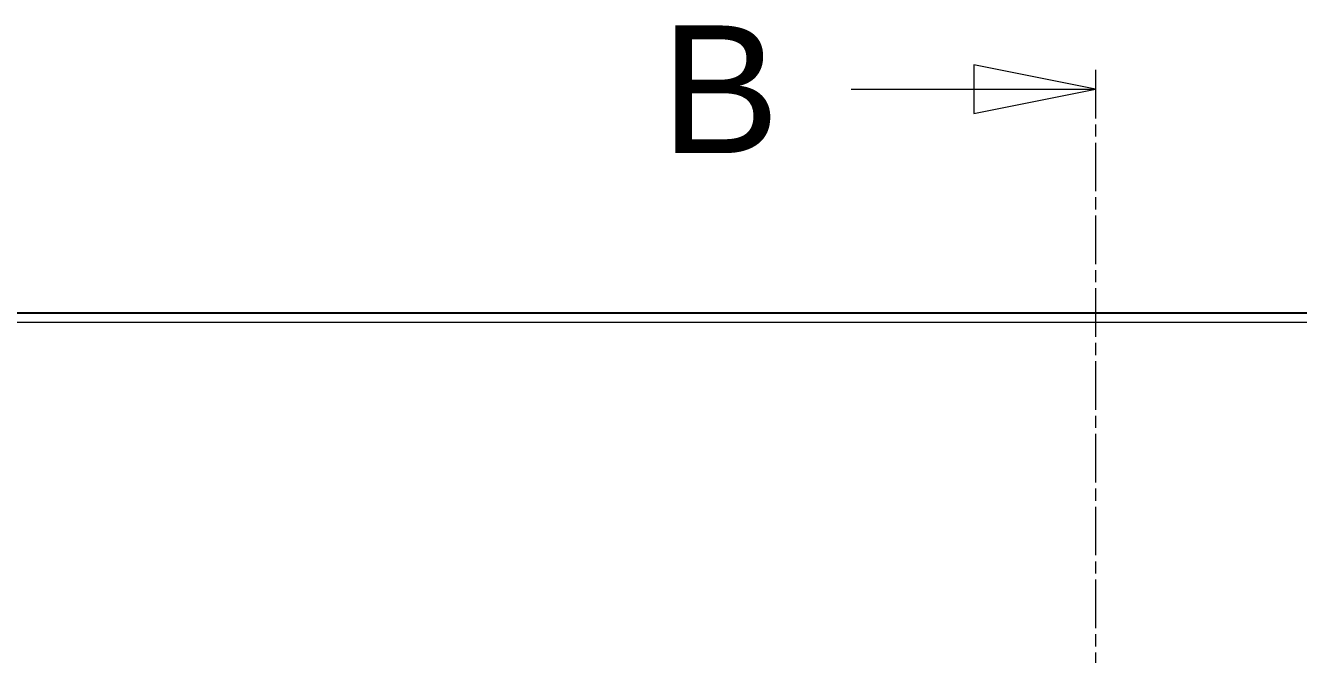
# Model space of a CAD drawing. Header units: millimetres. Extents: x 0 to 1486, y 0 to 1051.
# Drawn here: x 919 to 984.4, y 413.4 to 445.8 of the extents above; entities that cross this region are included whole.
import ezdxf

# ---------------------------------------------------------------- set-up
doc = ezdxf.new("R2010")
doc.units = ezdxf.units.MM
doc.header["$LTSCALE"] = 1.25
doc.linetypes.add('CHAIN', pattern=[0.3543, 0.2362, -0.0295, 0.0591, -0.0295])
doc.linetypes.add('LONG_DASH_DOTTED', pattern=[0.3001, 0.2362, -0.0295, 0.0049, -0.0295])
for name, color, linetype, lineweight, true_color in [('Schnittansichtslinien(DIN)', 7, 'LONG_DASH_DOTTED', 9, 0x262659), ('Sichtbare Kanten(DIN)', 7, 'Continuous', 25, 0x262659), ('Sichtbare tangentiale Kanten(DIN)', 7, 'Continuous', 15, 0x1a1a3e)]:
    doc.layers.add(name, color=color, linetype=linetype, lineweight=lineweight, true_color=true_color)
doc.styles.add('Aktuell-DINGroßer Text', font='arial.ttf')

# ---------------------------------------------------------------- blocks, each defined once
blk = doc.blocks.new('2DTransSchnitt0')
at = {"layer": 'Schnittansichtslinien(DIN)', "linetype": 'Continuous'}
for p, q in [((779.182, 354), (774.182, 355)), ((774.182, 355), (774.182, 353)), ((769.151, 354), (774.182, 354)), ((774.182, 354), (779.182, 354)), ((774.182, 353), (779.182, 354))]:
    blk.add_line(p, q, dxfattribs=at)
at = {"layer": 'Schnittansichtslinien(DIN)', "linetype": 'CHAIN', "ltscale": 6.761361}
blk.add_line((779.182, 354.798), (779.182, 108.856), dxfattribs=at)
at = {"layer": 'Schnittansichtslinien(DIN)', "linetype": 'Continuous', "lineweight": 20}
blk.add_line((779.182, 354.798), (779.182, 353.202), dxfattribs=at)
at = {"layer": 'Schnittansichtslinien(DIN)', "linetype": 'Continuous', "flags": 128}
blk.add_lwpolyline([(774.182, 353), (779.182, 354), (774.182, 355), (774.182, 353)], dxfattribs=at)
at = {"layer": 'Schnittansichtslinien(DIN)'}
blk.add_solid([(774.182, 353), (779.182, 354), (774.182, 355), (774.182, 353)], dxfattribs=at)
at = {"layer": 'Schnittansichtslinien(DIN)', "insert": (761.319, 351.375), "char_height": 5.25, "attachment_point": 7, "style": 'Aktuell-DINGroßer Text'}
blk.add_mtext('B', dxfattribs=at)

msp = doc.modelspace()

# ---------------------------------------------------------------- linework, layer by layer
at = {"layer": 'Sichtbare Kanten(DIN)'}
msp.add_line((209.138, 431.008), (1081.138, 431.008), dxfattribs=at)
at = {"layer": 'Sichtbare tangentiale Kanten(DIN)'}
msp.add_line((1081.138, 430.508), (209.138, 430.508), dxfattribs=at)

# ---------------------------------------------------------------- block references
at = {"layer": 'Schnittansichtslinien(DIN)', "xscale": 1.25, "yscale": 1.25, "zscale": 1.25}
msp.add_blockref('2DTransSchnitt0', (0, 0), dxfattribs=at)

doc.saveas('drawing.dxf')
